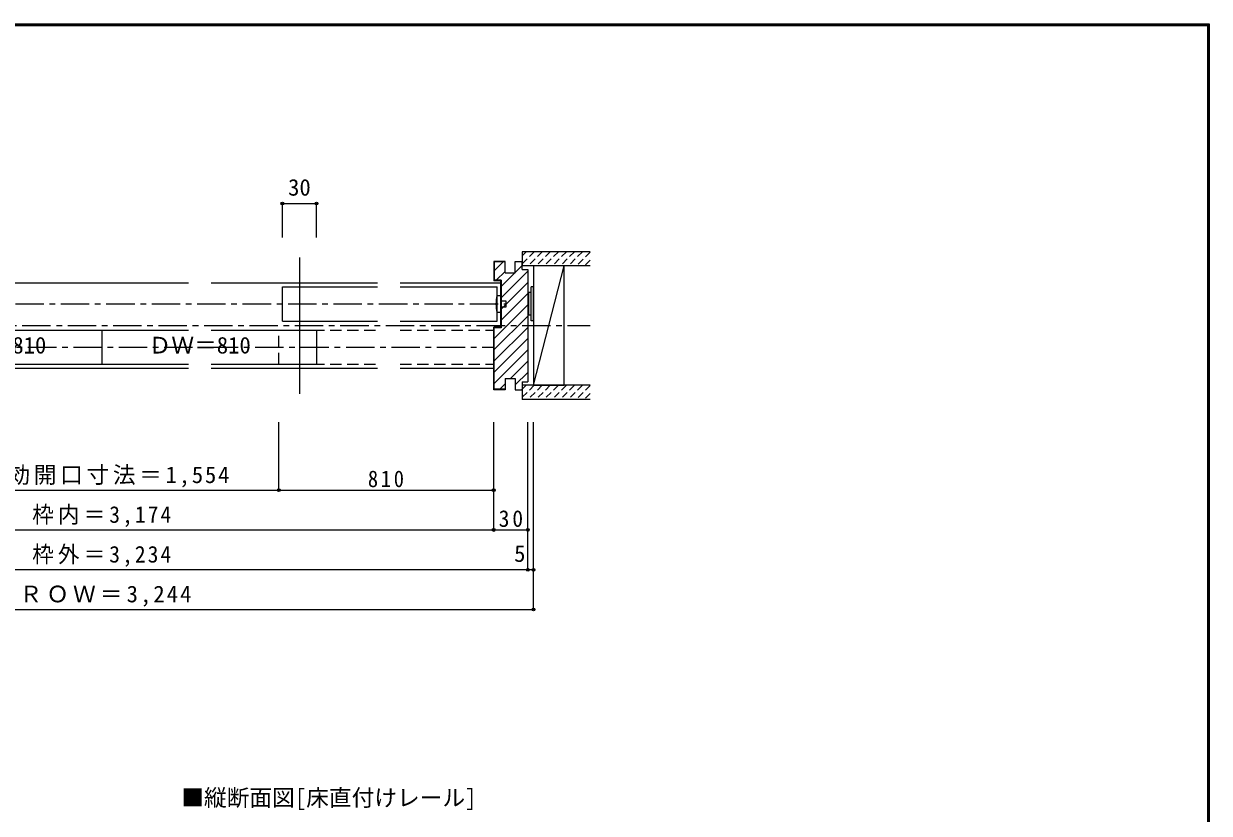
# Model space of a CAD drawing. Units: millimetres, scale not verified. Extents: x -973 to 977, y -718 to 696.
# Drawn here: x -67 to 977, y 0 to 696 of the extents above; entities that cross this region are included whole.
import ezdxf
from ezdxf.enums import TextEntityAlignment as Align

# ---------------------------------------------------------------- set-up
doc = ezdxf.new("R2010")
doc.units = ezdxf.units.MM
doc.header["$LTSCALE"] = 5
doc.header["$PDMODE"] = 32
doc.header["$PDSIZE"] = 2.5
for name, pattern in [('CHAIN1', [8, 5, -1, 1, -1]), ('DASHED1', [1.8, 1.2, -0.6]), ('DASHED2', [3, 2, -1])]:
    doc.linetypes.add(name, pattern=pattern)
for name, color, linetype in [('0-1_通り芯', 4, 'CHAIN1'), ('0-2_柱', 7, 'Continuous'), ('0-3_仕上', 2, 'Continuous'), ('0-4_枠', 3, 'Continuous'), ('0-6_扉', 6, 'Continuous'), ('0-7_金物', 7, 'Continuous'), ('0-A_文字', 7, 'Continuous'), ('0-B_寸法', 7, 'Continuous'), ('0-C_ﾊｯﾁ', 4, 'Continuous'), ('F-1_通り芯', 6, 'Continuous')]:
    doc.layers.add(name, color=color, linetype=linetype)
doc.styles.add('ＭＳ ゴシック', font='')
doc.styles.get('ＭＳ ゴシック').set_extended_font_data('MS Gothic')

msp = doc.modelspace()

# ---------------------------------------------------------------- linework, layer by layer
at = {"layer": '0-1_通り芯'}
for p, q in [((-354.316, 449), (357.698, 449)), ((-428.316, 430), (431.653, 430)), ((-343.316, 411), (346.698, 411))]:
    msp.add_line(p, q, dxfattribs=at)
at = {"layer": '0-2_柱'}
for p, q in [((381.684, 377.5), (408.684, 482.5)), ((381.684, 482.5), (381.684, 377.5))]:
    msp.add_line(p, q, dxfattribs=at)
msp.add_lwpolyline([(381.684, 377.5), (408.684, 377.5), (408.684, 482.5), (381.684, 482.5)], dxfattribs=at)
at = {"layer": '0-3_仕上'}
for p, q in [((371.684, 495), (371.684, 482.5)), ((431.684, 495), (371.684, 495)), ((431.684, 482.5), (371.684, 482.5)), ((371.684, 377.5), (371.684, 365)), ((431.684, 377.5), (371.684, 377.5)), ((431.684, 365), (371.684, 365))]:
    msp.add_line(p, q, dxfattribs=at)
at = {"layer": '0-4_枠'}
for p, q in [((346.698, 486.5), (346.698, 469.5)), ((356.698, 486.5), (346.698, 486.5)), ((347.198, 486), (347.198, 470)), ((356.698, 486), (347.198, 486)), ((356.698, 476.5), (356.698, 486.5)), ((365.698, 486.5), (371.698, 486.5)), ((371.698, 479.5), (371.698, 486.5)), ((353.198, 470), (347.198, 470)), ((353.198, 470), (353.198, 428)), ((371.698, 479.5), (376.698, 479.5)), ((376.698, 479.5), (376.698, 380.5)), ((352.698, 469.5), (346.698, 469.5)), ((352.698, 469.5), (352.698, 428.5)), ((352.698, 428.5), (346.698, 428.5)), ((346.698, 373.5), (346.698, 428.5)), ((353.198, 428), (347.198, 428)), ((347.198, 374), (347.198, 428)), ((356.698, 383.5), (356.698, 373.5)), ((371.698, 380.5), (371.698, 373.5)), ((371.698, 380.5), (376.698, 380.5)), ((356.698, 373.5), (346.698, 373.5)), ((356.698, 374), (347.198, 374)), ((365.698, 373.5), (371.698, 373.5))]:
    msp.add_line(p, q, dxfattribs=at)
at = {"layer": '0-4_枠', "color": 4}
for p, q in [((-82.066, 467.5), (77.932, 467.5)), ((97.932, 467.5), (244.416, 467.5)), ((264.416, 467.5), (352.698, 467.5)), ((-82.066, 392.5), (77.932, 392.5)), ((97.932, 392.5), (244.416, 392.5)), ((264.416, 392.5), (346.698, 392.5))]:
    msp.add_line(p, q, dxfattribs=at)
at = {"layer": '0-4_枠'}
for points in [[(356.698, 476.5), (365.698, 476.5), (365.698, 486.5)], [(356.698, 383.5), (365.698, 383.5), (365.698, 373.5)]]:
    msp.add_lwpolyline(points, dxfattribs=at)
at = {"layer": '0-6_扉', "color": 3}
msp.add_line((175.695, 490), (175.695, 370), dxfattribs=at)
at = {"layer": '0-6_扉'}
for p, q in [((160.695, 434), (160.695, 464)), ((160.695, 464), (244.416, 464)), ((264.416, 464), (349.698, 464)), ((349.698, 434), (349.698, 464)), ((160.695, 434), (244.416, 434)), ((264.416, 434), (349.698, 434)), ((-82.066, 426), (1.691, 426)), ((1.691, 426), (1.691, 396)), ((1.691, 426), (77.932, 426)), ((97.932, 426), (190.695, 426)), ((190.695, 426), (190.695, 396)), ((-82.066, 396), (1.691, 396)), ((1.691, 396), (77.932, 396)), ((97.932, 396), (190.695, 396))]:
    msp.add_line(p, q, dxfattribs=at)
at = {"layer": '0-6_扉', "color": 2, "linetype": 'DASHED2'}
for p, q in [((157.695, 396), (157.695, 426)), ((157.695, 426), (244.416, 426)), ((264.416, 426), (346.698, 426)), ((346.698, 396), (346.698, 426)), ((157.695, 396), (244.416, 396)), ((264.416, 396), (346.698, 396))]:
    msp.add_line(p, q, dxfattribs=at)
at = {"layer": '0-7_金物'}
for p, q in [((379.698, 434.068), (379.698, 464.068)), ((381.698, 464.068), (379.698, 464.068)), ((381.698, 434.068), (381.698, 464.068)), ((357.698, 451.5), (352.698, 451.5)), ((357.698, 446.5), (357.698, 451.5)), ((377.698, 458.068), (376.691, 458.068)), ((379.698, 459.068), (377.698, 459.068)), ((377.698, 439.068), (377.698, 459.068)), ((352.698, 441.5), (349.698, 441.5)), ((352.698, 446.5), (357.698, 446.5)), ((377.698, 440.068), (376.691, 440.068)), ((379.698, 439.068), (377.698, 439.068)), ((381.698, 434.068), (379.698, 434.068))]:
    msp.add_line(p, q, dxfattribs=at)
msp.add_lwpolyline([(349.698, 456.5), (352.698, 456.5), (352.698, 441.5)], dxfattribs=at)
msp.add_arc((377.323, 449), 28.625, 164.81071, 195.18929, dxfattribs=at)
at = {"layer": '0-B_寸法', "color": 4}
for p, q in [((160.695, 507.5), (160.695, 537.5)), ((160.695, 537.5), (190.695, 537.5)), ((190.695, 507.5), (190.695, 537.5)), ((157.695, 285), (157.695, 345)), ((346.698, 250), (346.698, 345)), ((376.698, 215), (376.698, 345)), ((381.684, 180), (381.684, 345)), ((-154.312, 285), (157.695, 285)), ((157.695, 285), (346.698, 285)), ((-343.316, 250), (346.698, 250)), ((346.698, 250), (376.698, 250)), ((376.698, 215), (-373.316, 215)), ((381.684, 215), (376.698, 215)), ((-378.316, 180), (381.684, 180))]:
    msp.add_line(p, q, dxfattribs=at)
at = {"layer": '0-B_寸法'}
for p in [(160.695, 537.5), (190.695, 537.5), (157.695, 285), (346.698, 285), (346.698, 250), (376.698, 250), (376.698, 215), (381.684, 215), (381.684, 180)]:
    msp.add_point(p, dxfattribs=at)
at = {"layer": '0-C_ﾊｯﾁ', "linetype": 'DASHED1'}
for p, q in [((382.405, 495), (371.684, 484.279)), ((375.334, 495), (371.684, 491.351)), ((389.476, 495), (376.976, 482.5)), ((396.547, 495), (384.047, 482.5)), ((403.618, 495), (391.118, 482.5)), ((410.689, 495), (398.189, 482.5)), ((417.76, 495), (405.26, 482.5)), ((424.831, 495), (412.331, 482.5)), ((431.684, 494.782), (419.402, 482.5)), ((431.684, 487.711), (426.473, 482.5)), ((382.405, 377.5), (371.684, 366.779)), ((375.334, 377.5), (371.684, 373.851)), ((389.476, 377.5), (376.976, 365)), ((396.547, 377.5), (384.047, 365)), ((403.618, 377.5), (391.118, 365)), ((410.689, 377.5), (398.189, 365)), ((417.76, 377.5), (405.26, 365)), ((424.831, 377.5), (412.331, 365)), ((431.684, 377.282), (419.402, 365)), ((431.684, 370.211), (426.473, 365))]:
    msp.add_line(p, q, dxfattribs=at)
at = {"layer": '0-C_ﾊｯﾁ'}
for p, q in [((355.089, 486), (347.198, 478.109)), ((371.698, 482.81), (365.698, 476.81)), ((356.698, 477.71), (348.988, 470)), ((376.698, 477.911), (353.198, 454.411)), ((365.388, 476.5), (353.198, 464.31)), ((376.698, 468.011), (353.198, 444.511)), ((376.698, 458.112), (353.198, 434.612)), ((376.698, 448.212), (347.198, 418.712)), ((376.698, 438.313), (347.198, 408.813)), ((376.698, 428.413), (347.198, 398.913)), ((376.698, 418.514), (347.198, 389.014)), ((376.698, 408.614), (347.198, 379.114)), ((376.698, 398.715), (361.483, 383.5)), ((376.698, 388.816), (365.698, 377.816)), ((356.698, 378.715), (351.983, 374)), ((371.698, 373.916), (371.282, 373.5))]:
    msp.add_line(p, q, dxfattribs=at)
at = {"layer": 'F-1_通り芯'}
for p, q in [((-973.347, 695.833), (976.653, 695.833)), ((-973.347, 695), (976.653, 695)), ((-973.347, 694.167), (976.653, 694.167)), ((974.986, 695.833), (974.986, -700.833)), ((975.82, 695.833), (975.82, -700.833)), ((976.653, 695.833), (976.653, -700.833))]:
    msp.add_line(p, q, dxfattribs=at)

# ---------------------------------------------------------------- texts
at = {"layer": '0-A_文字', "style": 'ＭＳ ゴシック'}
msp.add_text('■縦断面図[床直付けレール]', height=14.66, dxfattribs=at).set_placement((71.653, 2.5), align=Align.BOTTOM_LEFT)
at = {"layer": '0-B_寸法', "style": 'ＭＳ ゴシック'}
for s, p in [('30', (165.695, 540)), ('ＤＷ＝810', (-137.066, 401)), ('ＤＷ＝810', (42.932, 401)), ('5', (364.698, 217.5))]:
    msp.add_text(s, height=14.66, dxfattribs=at).set_placement(p, align=Align.BOTTOM_LEFT)
at = {"layer": '0-B_寸法', "char_height": 14.66, "attachment_point": 7, "style": 'ＭＳ ゴシック'}
for s, insert in [('\\T1.16;有効開口寸法＝1,554', (-104.559, 287.5)), ('\\T1.27;\\W0.9;810', (235.946, 287.5)), ('\\T1.19;\\W0.95;枠内＝3,174', (-59.566, 252.5)), ('\\T1.27;\\W0.95;30', (351.073, 252.5)), ('\\T1.19;\\W0.95;枠外＝3,234', (-59.566, 217.5)), ('\\T1.18;ＲＯＷ＝3,244', (-70.816, 182.5))]:
    msp.add_mtext(s, dxfattribs=dict(at, insert=insert))

doc.saveas('drawing.dxf')
